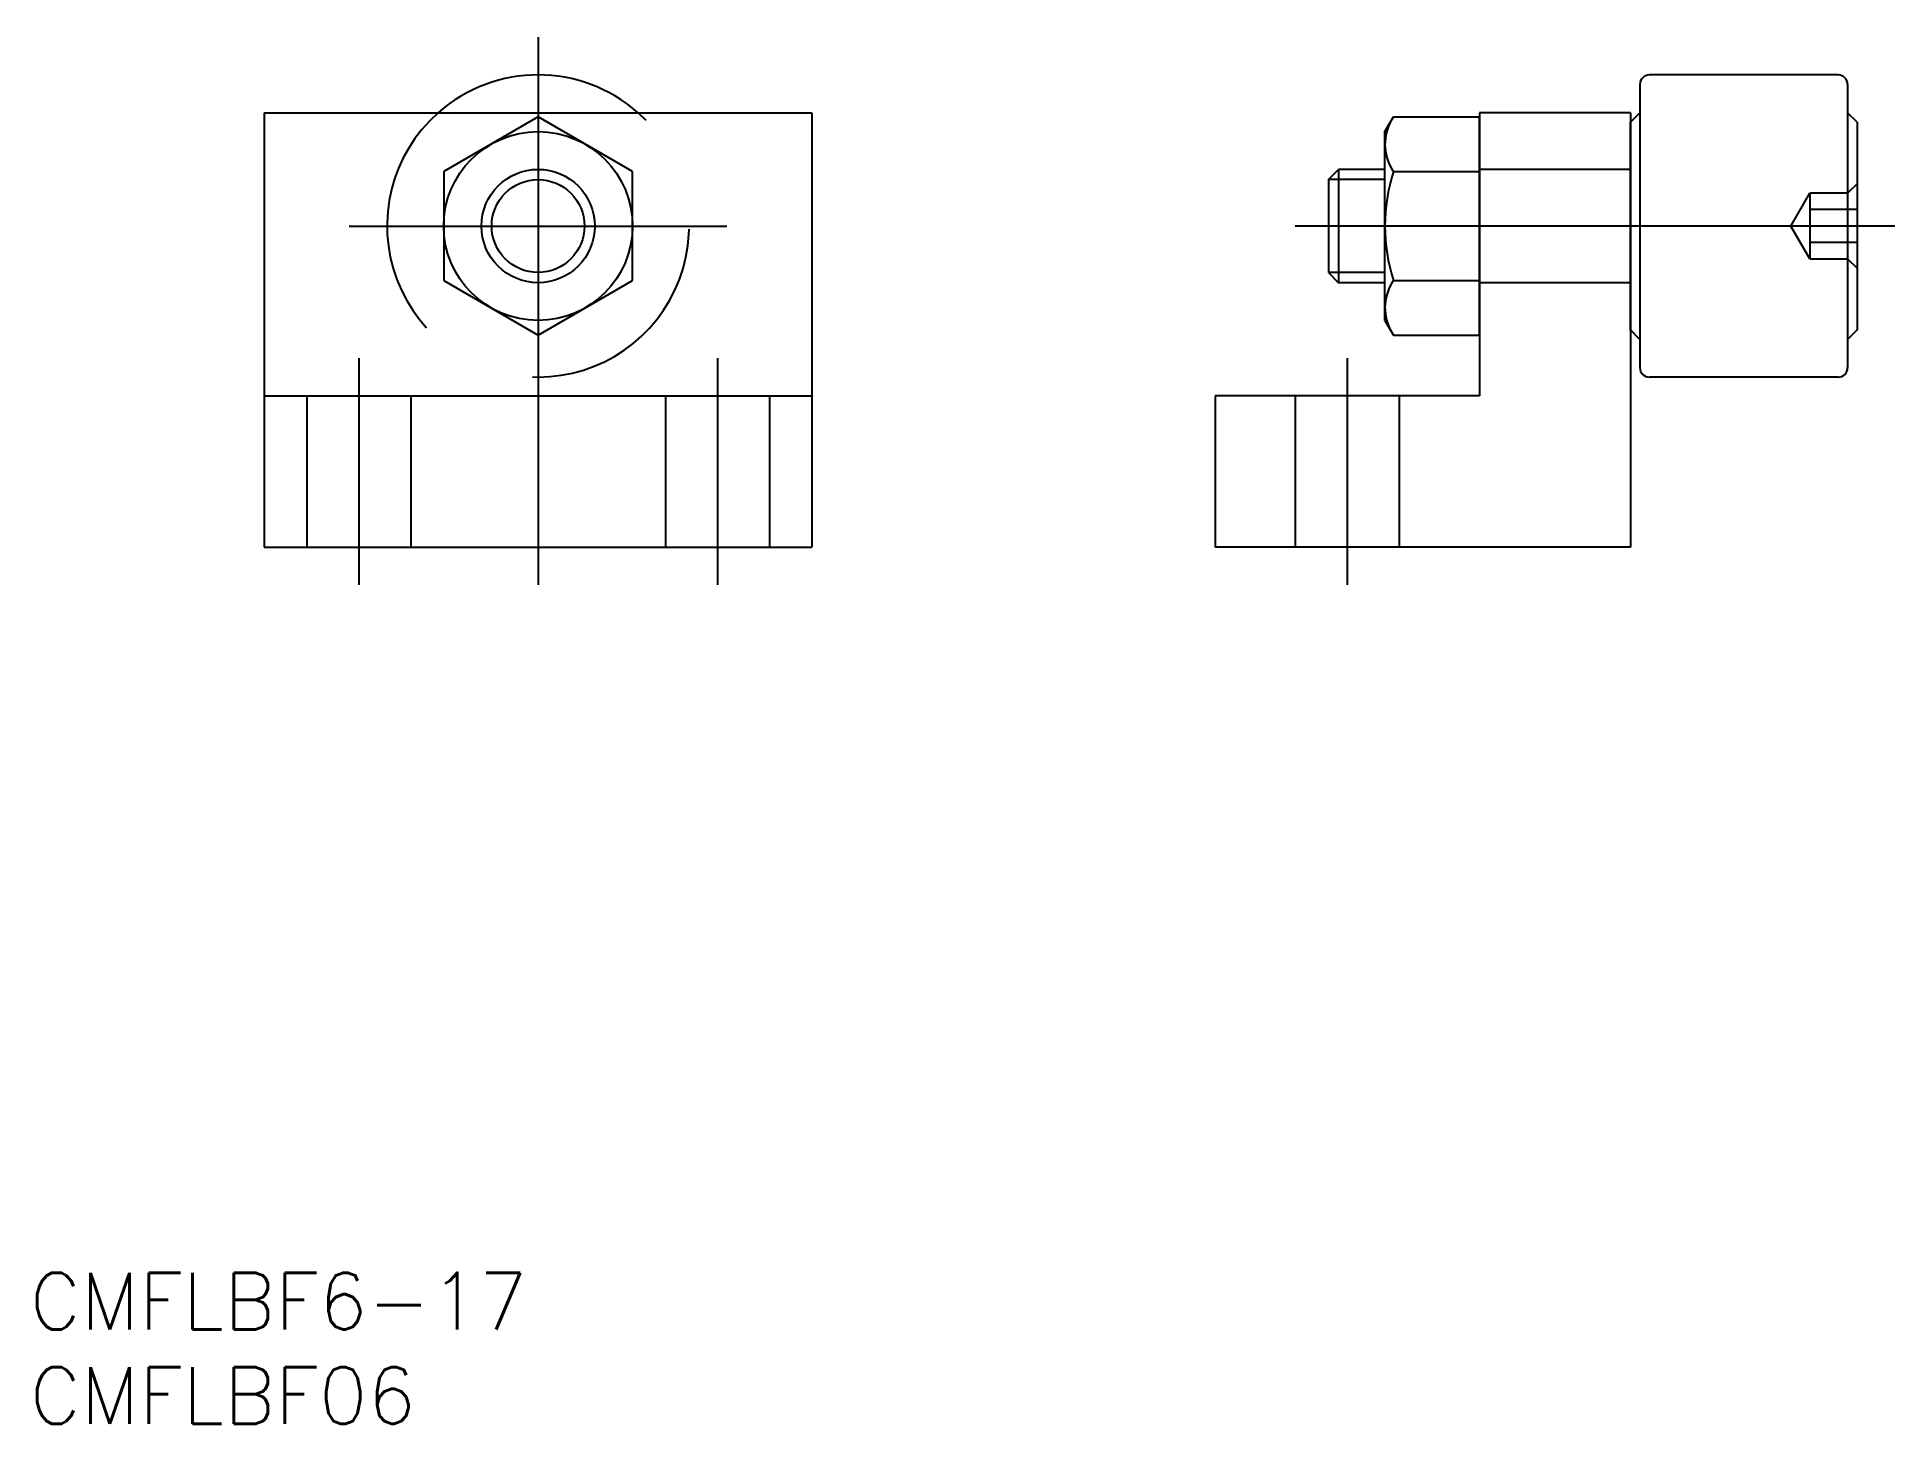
# Model space of a CAD drawing. Extents: x -26.5 to 71.8, y -63.4 to 10.
import ezdxf

# ---------------------------------------------------------------- set-up
doc = ezdxf.new("R2010")
doc.units = 0
doc.linetypes.add('CENTER', pattern=[50.8, 31.75, -6.35, 6.35, -6.35])
doc.linetypes.add('DASHED', pattern=[19.05, 12.7, -6.35])
doc.layers.get('0').update_dxf_attribs({"linetype": 'CONTINUOUS'})
doc.layers.add('CENTER', color=1, linetype='CENTER')
doc.styles.get("Standard").update_dxf_attribs({"font": 'txt.shx', "height": 3, "bigfont": 'bigfont.shx'})

msp = doc.modelspace()

# ---------------------------------------------------------------- linework, layer by layer
at = {"color": 7, "linetype": 'CONTINUOUS'}
for p, q in [((68.847, 8), (58.847, 8)), ((58.347, 7.5), (58.347, -7.5)), ((69.347, 7.5), (69.347, -7.5)), ((-14.5, 6), (-14.5, -17)), ((-14.5, 6), (14.5, 6)), ((14.5, 6), (14.5, -17)), ((57.847, 6), (49.847, 6)), ((49.847, 6), (49.847, -9)), ((57.847, 6), (57.847, -17)), ((58.347, 6), (57.847, 5.5)), ((69.847, 5.5), (69.347, 6)), ((0, 5.774), (-5, 2.887)), ((5, 2.887), (0, 5.774)), ((44.847, 5), (45.293, 5.774)), ((44.847, -5), (44.847, 5)), ((45.293, 5.774), (49.847, 5.774)), ((49.847, -5.774), (49.847, 5.774)), ((57.847, -5.5), (57.847, 5.5)), ((69.847, 5.5), (69.847, -5.5)), ((41.847, 2.459), (42.388, 3)), ((44.847, 3), (42.388, 3)), ((42.388, 3), (42.388, -3)), ((-5, 2.887), (-5, -2.887)), ((5, -2.887), (5, 2.887)), ((41.847, 2.459), (41.847, -2.458)), ((45.293, 2.887), (49.847, 2.887)), ((-5, -2.887), (0, -5.774)), ((0, -5.774), (5, -2.887)), ((41.847, -2.458), (42.388, -3)), ((45.293, -2.887), (49.847, -2.887)), ((44.847, -3), (42.388, -3)), ((44.847, -5), (45.293, -5.774)), ((45.293, -5.774), (49.847, -5.774)), ((58.347, -6), (57.847, -5.5)), ((69.847, -5.5), (69.347, -6)), ((68.847, -8), (58.847, -8)), ((-14.5, -9), (14.5, -9)), ((49.847, -9), (35.847, -9)), ((35.847, -9), (35.847, -17)), ((-14.5, -17), (14.5, -17)), ((57.847, -17), (35.847, -17))]:
    msp.add_line(p, q, dxfattribs=at)
at = {"color": 3, "linetype": 'DASHED'}
for p, q in [((57.847, 3), (49.847, 3)), ((69.847, 2.232), (69.347, 1.732)), ((66.347, 0), (67.347, 1.732)), ((69.347, 1.732), (67.347, 1.732)), ((67.347, 1.732), (67.347, -1.732)), ((67.347, -1.732), (66.347, 0)), ((69.847, 0.866), (67.347, 0.866)), ((69.847, -0.866), (67.347, -0.866)), ((67.347, -1.732), (69.347, -1.732)), ((69.347, -1.732), (69.847, -2.232)), ((57.847, -3), (49.847, -3)), ((-12.25, -9), (-12.25, -17)), ((-6.75, -9), (-6.75, -17)), ((6.75, -9), (6.75, -17)), ((12.25, -9), (12.25, -17)), ((40.097, -9), (40.097, -17)), ((45.597, -9), (45.597, -17))]:
    msp.add_line(p, q, dxfattribs=at)
at = {"color": 3, "linetype": 'CONTINUOUS'}
for p, q in [((44.847, 2.459), (41.847, 2.459)), ((44.847, -2.458), (41.847, -2.458))]:
    msp.add_line(p, q, dxfattribs=at)
at = {"color": 7, "linetype": 'CONTINUOUS'}
for radius in [5, 3]:
    msp.add_circle((0, 0), radius, dxfattribs=at)
at = {"color": 3, "linetype": 'CONTINUOUS'}
msp.add_circle((0, 0), 2.458, dxfattribs=at)
at = {"color": 7, "linetype": 'CONTINUOUS'}
for centre, radius, start, end in [((0, 0), 8, 48.59038, 131.40962), ((58.847, 7.5), 0.5, 90, 180), ((68.847, 7.5), 0.5, 0, 90), ((47.415, 4.326), 2.568, 154.29876, 214.48641), ((54.351, 0), 9.504, 162.36603, 197.63397), ((47.415, -4.326), 2.568, 145.51359, 205.70124), ((58.847, -7.5), 0.5, 180, 270), ((68.847, -7.5), 0.5, 270, 0)]:
    msp.add_arc(centre, radius, start, end, dxfattribs=at)
at = {"color": 3, "linetype": 'DASHED'}
msp.add_arc((0, 0), 8, 131.40962, 48.59038, dxfattribs=at)
at = {"layer": 'CENTER', "color": 1, "linetype": 'CENTER'}
for p, q in [((0, 10), (0, -19)), ((-10, 0), (10, 0)), ((71.847, 0), (39.847, 0)), ((-9.5, -7), (-9.5, -19)), ((9.5, -7), (9.5, -19)), ((42.847, -7), (42.847, -19))]:
    msp.add_line(p, q, dxfattribs=at)

# ---------------------------------------------------------------- texts
at = {"color": 7, "linetype": 'CONTINUOUS'}
for s, p in [('CMFLBF6-17', (-26.916, -58.423)), ('CMFLBF06', (-26.916, -63.423))]:
    msp.add_text(s, height=3, dxfattribs=at).set_placement(p)

doc.saveas('drawing.dxf')
